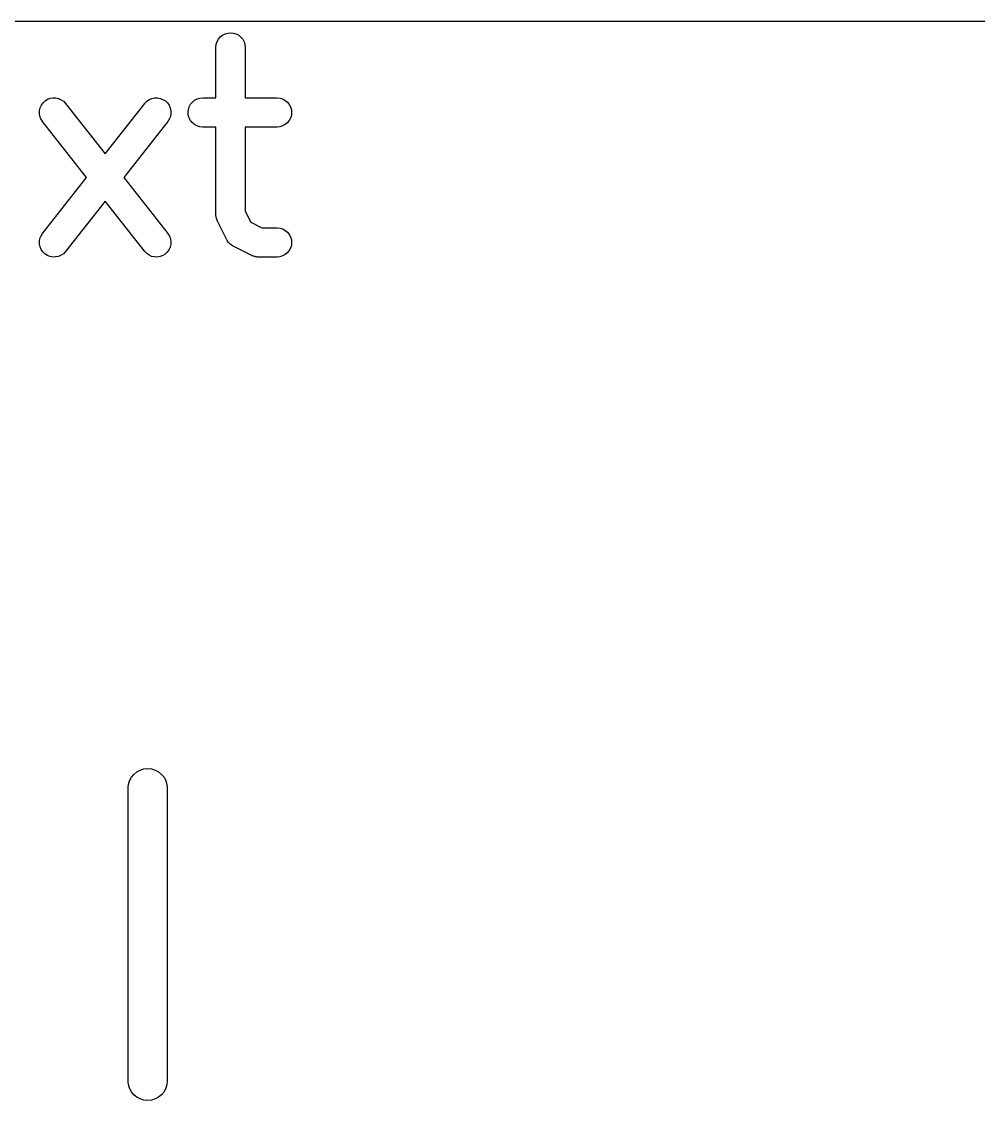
# Model space of a CAD drawing. Extents: x 3.68 to 6.84, y -3.58 to -1.3.
# Drawn here: x 5.6064 to 5.7995, y -2.9961 to -2.7784 of the extents above; entities that cross this region are included whole.
import ezdxf

# ---------------------------------------------------------------- set-up
doc = ezdxf.new("R2010")
doc.units = 0
doc.header["$MEASUREMENT"] = 0
doc.layers.add('BLACK', color=7, linetype='CONTINUOUS')

msp = doc.modelspace()

# ---------------------------------------------------------------- linework, layer by layer
at = {"layer": 'BLACK', "linetype": 'CONTINUOUS'}
for p, q in [((5.90316, -2.77835), (3.70098, -2.77835)), ((5.64572, -2.78294), (5.64589, -2.7824)), ((5.64589, -2.7824), (5.64617, -2.78189)), ((5.64617, -2.78189), (5.64654, -2.78145)), ((5.64654, -2.78145), (5.64699, -2.78109)), ((5.64699, -2.78109), (5.6475, -2.78082)), ((5.6475, -2.78082), (5.64805, -2.78066)), ((5.64805, -2.78066), (5.64862, -2.78061)), ((5.64862, -2.78061), (5.6492, -2.78067)), ((5.6492, -2.78067), (5.64975, -2.78084)), ((5.64975, -2.78084), (5.65025, -2.78111)), ((5.65025, -2.78111), (5.6507, -2.78148)), ((5.6507, -2.78148), (5.65106, -2.78192)), ((5.65106, -2.78192), (5.65133, -2.78243)), ((5.65133, -2.78243), (5.6515, -2.78298)), ((5.64565, -2.78352), (5.64572, -2.78294)), ((5.64565, -2.78356), (5.64565, -2.78352)), ((5.64565, -2.79373), (5.64565, -2.78356)), ((5.6515, -2.78298), (5.65156, -2.78356)), ((5.65156, -2.78356), (5.65156, -2.79373)), ((5.61018, -2.79574), (5.61042, -2.79521)), ((5.61042, -2.79521), (5.61076, -2.79474)), ((5.61076, -2.79474), (5.61117, -2.79435)), ((5.61117, -2.79435), (5.61166, -2.79404)), ((5.61166, -2.79404), (5.6122, -2.79383)), ((5.6122, -2.79383), (5.61277, -2.79374)), ((5.61277, -2.79374), (5.61334, -2.79375)), ((5.61334, -2.79375), (5.61391, -2.79388)), ((5.61391, -2.79388), (5.61443, -2.79411)), ((5.61443, -2.79411), (5.61491, -2.79444)), ((5.61491, -2.79444), (5.6153, -2.79486)), ((5.6153, -2.79486), (5.62329, -2.80503)), ((5.62329, -2.80503), (5.63128, -2.79486)), ((5.63128, -2.79486), (5.63131, -2.79483)), ((5.63131, -2.79483), (5.63171, -2.79441)), ((5.63171, -2.79441), (5.63219, -2.79409)), ((5.63219, -2.79409), (5.63272, -2.79386)), ((5.63272, -2.79386), (5.63328, -2.79375)), ((5.63328, -2.79375), (5.63386, -2.79374)), ((5.63386, -2.79374), (5.63443, -2.79385)), ((5.63443, -2.79385), (5.63496, -2.79406)), ((5.63496, -2.79406), (5.63545, -2.79437)), ((5.63545, -2.79437), (5.63586, -2.79477)), ((5.63586, -2.79477), (5.63619, -2.79525)), ((5.63619, -2.79525), (5.63642, -2.79578)), ((5.64009, -2.79609), (5.64026, -2.79554)), ((5.64026, -2.79554), (5.64053, -2.79503)), ((5.64053, -2.79503), (5.6409, -2.79459)), ((5.6409, -2.79459), (5.64134, -2.79422)), ((5.64134, -2.79422), (5.64185, -2.79395)), ((5.64185, -2.79395), (5.64241, -2.79379)), ((5.64241, -2.79379), (5.64298, -2.79373)), ((5.64298, -2.79373), (5.64565, -2.79373)), ((5.65156, -2.79373), (5.65798, -2.79373)), ((5.65798, -2.79373), (5.65802, -2.79373)), ((5.65802, -2.79373), (5.65859, -2.79379)), ((5.65859, -2.79379), (5.65914, -2.79397)), ((5.65914, -2.79397), (5.65965, -2.79425)), ((5.65965, -2.79425), (5.66009, -2.79462)), ((5.66009, -2.79462), (5.66045, -2.79506)), ((5.66045, -2.79506), (5.66071, -2.79558)), ((5.66071, -2.79558), (5.66088, -2.79613)), ((5.61004, -2.79688), (5.61005, -2.7963)), ((5.61013, -2.79744), (5.61004, -2.79688)), ((5.61005, -2.7963), (5.61018, -2.79574)), ((5.61033, -2.79798), (5.61013, -2.79744)), ((5.63645, -2.79748), (5.63624, -2.79802)), ((5.63642, -2.79578), (5.63654, -2.79634)), ((5.63655, -2.79692), (5.63645, -2.79748)), ((5.63654, -2.79634), (5.63655, -2.79692)), ((5.64003, -2.79666), (5.64009, -2.79609)), ((5.64008, -2.79723), (5.64003, -2.79666)), ((5.64024, -2.79779), (5.64008, -2.79723)), ((5.64051, -2.7983), (5.64024, -2.79779)), ((5.6607, -2.79783), (5.66043, -2.79833)), ((5.66087, -2.79728), (5.6607, -2.79783)), ((5.66093, -2.7967), (5.66087, -2.79728)), ((5.66088, -2.79613), (5.66093, -2.7967)), ((5.61064, -2.79847), (5.61033, -2.79798)), ((5.61066, -2.79851), (5.61064, -2.79847)), ((5.61954, -2.8098), (5.61066, -2.79851)), ((5.63593, -2.79851), (5.62705, -2.8098)), ((5.63624, -2.79802), (5.63593, -2.79851)), ((5.64087, -2.79875), (5.64051, -2.7983)), ((5.64131, -2.79912), (5.64087, -2.79875)), ((5.64182, -2.7994), (5.64131, -2.79912)), ((5.64237, -2.79957), (5.64182, -2.7994)), ((5.64294, -2.79963), (5.64237, -2.79957)), ((5.64298, -2.79963), (5.64294, -2.79963)), ((5.64565, -2.79963), (5.64298, -2.79963)), ((5.64565, -2.8173), (5.64565, -2.79963)), ((5.65798, -2.79963), (5.65156, -2.79963)), ((5.65156, -2.79963), (5.65156, -2.81661)), ((5.65855, -2.79958), (5.65798, -2.79963)), ((5.6591, -2.79941), (5.65855, -2.79958)), ((5.65961, -2.79914), (5.6591, -2.79941)), ((5.66006, -2.79878), (5.65961, -2.79914)), ((5.66043, -2.79833), (5.66006, -2.79878)), ((5.61066, -2.8211), (5.61954, -2.8098)), ((5.62705, -2.8098), (5.63593, -2.8211)), ((5.62329, -2.81458), (5.6153, -2.82475)), ((5.63128, -2.82475), (5.62329, -2.81458)), ((5.64566, -2.81739), (5.64565, -2.8173)), ((5.64566, -2.81748), (5.64566, -2.81739)), ((5.65156, -2.81661), (5.65268, -2.81885)), ((5.64569, -2.81768), (5.64566, -2.81748)), ((5.64571, -2.81788), (5.64569, -2.81768)), ((5.64573, -2.81796), (5.64571, -2.81788)), ((5.64575, -2.81805), (5.64573, -2.81796)), ((5.64581, -2.81824), (5.64575, -2.81805)), ((5.64587, -2.81843), (5.64581, -2.81824)), ((5.64591, -2.81851), (5.64587, -2.81843)), ((5.64594, -2.81859), (5.64591, -2.81851)), ((5.64596, -2.81862), (5.64594, -2.81859)), ((5.64784, -2.82237), (5.64596, -2.81862)), ((5.65268, -2.81885), (5.65492, -2.81998)), ((5.61014, -2.82213), (5.61035, -2.82159)), ((5.61035, -2.82159), (5.61066, -2.8211)), ((5.63593, -2.8211), (5.63595, -2.82114)), ((5.63595, -2.82114), (5.63626, -2.82163)), ((5.63626, -2.82163), (5.63646, -2.82217)), ((5.65492, -2.81998), (5.65798, -2.81998)), ((5.65798, -2.81998), (5.65802, -2.81998)), ((5.65802, -2.81998), (5.65859, -2.82004)), ((5.65859, -2.82004), (5.65914, -2.82021)), ((5.65914, -2.82021), (5.65965, -2.82049)), ((5.65965, -2.82049), (5.66009, -2.82086)), ((5.66009, -2.82086), (5.66045, -2.82131)), ((5.66045, -2.82131), (5.66071, -2.82182)), ((5.61004, -2.82269), (5.61014, -2.82213)), ((5.61005, -2.82327), (5.61004, -2.82269)), ((5.61017, -2.82383), (5.61005, -2.82327)), ((5.6104, -2.82436), (5.61017, -2.82383)), ((5.6364, -2.82387), (5.63617, -2.8244)), ((5.63653, -2.82331), (5.6364, -2.82387)), ((5.63646, -2.82217), (5.63655, -2.82273)), ((5.63655, -2.82273), (5.63653, -2.82331)), ((5.64787, -2.82243), (5.64784, -2.82237)), ((5.6479, -2.82249), (5.64787, -2.82243)), ((5.64802, -2.82267), (5.6479, -2.82249)), ((5.64814, -2.82286), (5.64802, -2.82267)), ((5.64819, -2.82291), (5.64814, -2.82286)), ((5.64822, -2.82296), (5.64819, -2.82291)), ((5.64839, -2.82312), (5.64822, -2.82296)), ((5.64854, -2.82328), (5.64839, -2.82312)), ((5.64859, -2.82332), (5.64854, -2.82328)), ((5.64864, -2.82336), (5.64859, -2.82332)), ((5.64883, -2.82348), (5.64864, -2.82336)), ((5.64901, -2.82361), (5.64883, -2.82348)), ((5.64907, -2.82364), (5.64901, -2.82361)), ((5.64912, -2.82368), (5.64907, -2.82364)), ((5.64916, -2.82369), (5.64912, -2.82368)), ((5.65291, -2.82557), (5.64916, -2.82369)), ((5.66087, -2.82352), (5.6607, -2.82407)), ((5.66071, -2.82182), (5.66088, -2.82238)), ((5.66093, -2.82295), (5.66087, -2.82352)), ((5.66088, -2.82238), (5.66093, -2.82295)), ((5.61073, -2.82484), (5.6104, -2.82436)), ((5.61114, -2.82524), (5.61073, -2.82484)), ((5.61163, -2.82555), (5.61114, -2.82524)), ((5.61216, -2.82576), (5.61163, -2.82555)), ((5.61273, -2.82587), (5.61216, -2.82576)), ((5.6133, -2.82586), (5.61273, -2.82587)), ((5.61387, -2.82575), (5.6133, -2.82586)), ((5.6144, -2.82552), (5.61387, -2.82575)), ((5.61487, -2.8252), (5.6144, -2.82552)), ((5.61528, -2.82478), (5.61487, -2.8252)), ((5.6153, -2.82475), (5.61528, -2.82478)), ((5.63168, -2.82517), (5.63128, -2.82475)), ((5.63215, -2.8255), (5.63168, -2.82517)), ((5.63268, -2.82573), (5.63215, -2.8255)), ((5.63324, -2.82586), (5.63268, -2.82573)), ((5.63382, -2.82587), (5.63324, -2.82586)), ((5.63439, -2.82578), (5.63382, -2.82587)), ((5.63493, -2.82557), (5.63439, -2.82578)), ((5.63541, -2.82526), (5.63493, -2.82557)), ((5.63583, -2.82487), (5.63541, -2.82526)), ((5.63617, -2.8244), (5.63583, -2.82487)), ((5.65299, -2.8256), (5.65291, -2.82557)), ((5.65306, -2.82564), (5.65299, -2.8256)), ((5.65326, -2.8257), (5.65306, -2.82564)), ((5.65345, -2.82578), (5.65326, -2.8257)), ((5.65353, -2.82579), (5.65345, -2.82578)), ((5.65361, -2.82582), (5.65353, -2.82579)), ((5.65381, -2.82584), (5.65361, -2.82582)), ((5.65401, -2.82587), (5.65381, -2.82584)), ((5.6541, -2.82587), (5.65401, -2.82587)), ((5.65419, -2.82588), (5.6541, -2.82587)), ((5.65423, -2.82588), (5.65419, -2.82588)), ((5.65798, -2.82588), (5.65423, -2.82588)), ((5.65855, -2.82582), (5.65798, -2.82588)), ((5.6591, -2.82566), (5.65855, -2.82582)), ((5.65961, -2.82539), (5.6591, -2.82566)), ((5.66006, -2.82502), (5.65961, -2.82539)), ((5.66043, -2.82458), (5.66006, -2.82502)), ((5.6607, -2.82407), (5.66043, -2.82458)), ((5.6286, -2.93087), (5.62909, -2.93027)), ((5.62909, -2.93027), (5.62969, -2.92978)), ((5.62969, -2.92978), (5.63038, -2.92942)), ((5.63038, -2.92942), (5.63112, -2.92919)), ((5.63112, -2.92919), (5.63189, -2.92911)), ((5.63189, -2.92911), (5.63266, -2.92919)), ((5.63266, -2.92919), (5.6334, -2.92942)), ((5.6334, -2.92942), (5.63409, -2.92978)), ((5.63409, -2.92978), (5.63469, -2.93027)), ((5.63469, -2.93027), (5.63518, -2.93087)), ((5.62795, -2.93288), (5.62801, -2.9323)), ((5.62801, -2.9323), (5.62823, -2.93156)), ((5.62823, -2.93156), (5.6286, -2.93087)), ((5.63518, -2.93087), (5.63554, -2.93156)), ((5.63554, -2.93156), (5.63577, -2.9323)), ((5.63577, -2.9323), (5.63583, -2.93288)), ((5.62795, -2.99232), (5.62795, -2.93288)), ((5.63583, -2.93288), (5.63583, -2.99232)), ((5.62801, -2.9929), (5.62795, -2.99232)), ((5.62823, -2.99364), (5.62801, -2.9929)), ((5.6286, -2.99432), (5.62823, -2.99364)), ((5.63554, -2.99364), (5.63518, -2.99432)), ((5.63577, -2.9929), (5.63554, -2.99364)), ((5.63583, -2.99232), (5.63577, -2.9929)), ((5.62909, -2.99492), (5.6286, -2.99432)), ((5.62969, -2.99542), (5.62909, -2.99492)), ((5.63038, -2.99578), (5.62969, -2.99542)), ((5.63112, -2.99601), (5.63038, -2.99578)), ((5.6334, -2.99578), (5.63266, -2.99601)), ((5.63409, -2.99542), (5.6334, -2.99578)), ((5.63469, -2.99492), (5.63409, -2.99542)), ((5.63518, -2.99432), (5.63469, -2.99492)), ((5.63189, -2.99608), (5.63112, -2.99601)), ((5.63266, -2.99601), (5.63189, -2.99608))]:
    msp.add_line(p, q, dxfattribs=at)

doc.saveas('drawing.dxf')
